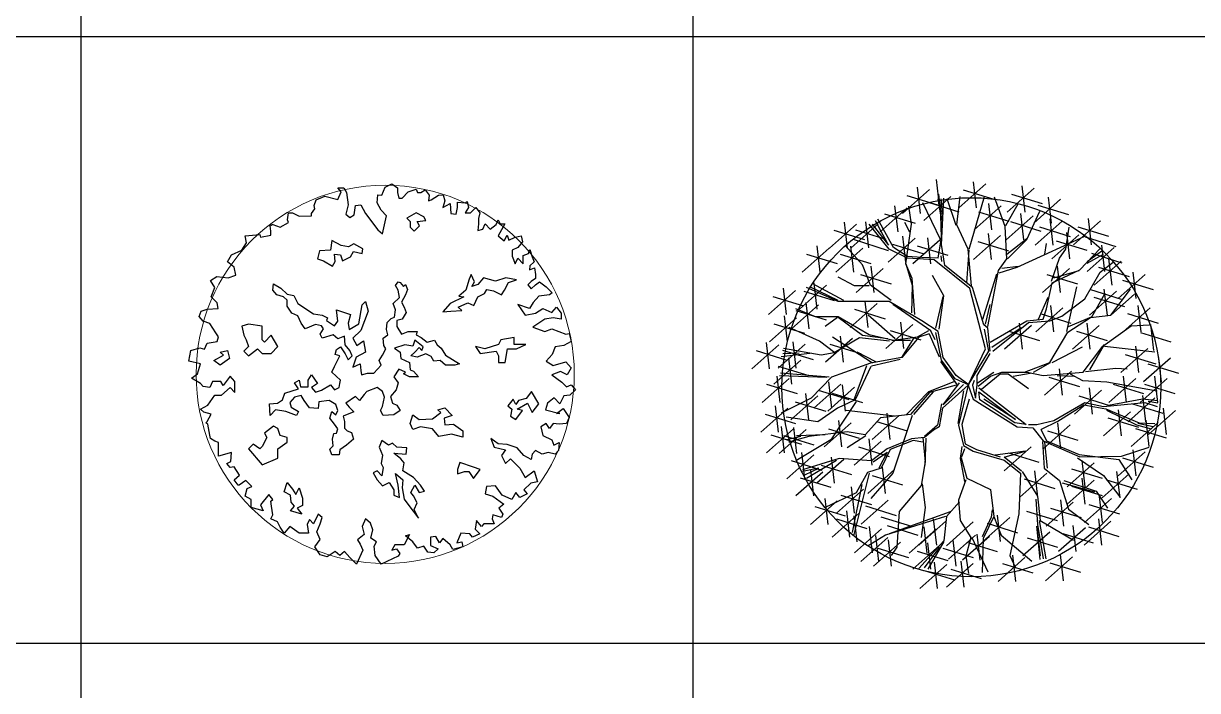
# Model space of a CAD drawing. Header units: inches. Extents: x 7658 to 73799, y 48 to 40262.
# Drawn here: x 57548 to 62009, y 9958 to 12492 of the extents above; entities that cross this region are included whole.
import ezdxf

# ---------------------------------------------------------------- set-up
doc = ezdxf.new("R2010")
doc.units = ezdxf.units.IN
doc.layers.add('www.cad-blocks.net', color=7, linetype='Continuous')

# ---------------------------------------------------------------- blocks, each defined once
blk = doc.blocks.new('A$C516926BB')
for p, q in [((46.3795, 38.5194), (46.3795, 0)), ((48.7041, 38.5194), (48.7041, 0)), ((0, 11.7477), (60.3118, 11.7477)), ((0, 9.4442), (62.4121, 9.4442))]:
    blk.add_line(p, q)
blk = doc.blocks.new('A$C2994552B')
for points in [[(1.3787, 0.7198), (1.4166, 0.6915), (1.4353, 0.6736), (1.4531, 0.681), (1.4688, 0.6632), (1.4479, 0.643), (1.4248, 0.6401), (1.4092, 0.6095), (1.3883, 0.6326), (1.363, 0.6117), (1.3556, 0.5864), (1.4092, 0.573), (1.3965, 0.573), (1.4219, 0.5916), (1.4449, 0.5581), (1.4353, 0.535), (1.407, 0.532), (1.3839, 0.535), (1.3705, 0.5164), (1.3578, 0.535), (1.3369, 0.5216), (1.3451, 0.4888), (1.3787, 0.4732), (1.3861, 0.4523), (1.407, 0.4627), (1.404, 0.4322), (1.3913, 0.4188), (1.3653, 0.424), (1.3422, 0.4188), (1.3168, 0.4322), (1.3042, 0.4188), (1.3012, 0.3986), (1.2729, 0.4135), (1.2476, 0.4419), (1.2088, 0.4553), (1.1753, 0.4575), (1.147, 0.4784), (1.1597, 0.4448), (1.2036, 0.4344), (1.188, 0.4135), (1.2036, 0.383), (1.2215, 0.4009), (1.2573, 0.3651), (1.2781, 0.3293), (1.3116, 0.3547), (1.3243, 0.3137), (1.299, 0.3085), (1.2729, 0.2824), (1.2856, 0.2675), (1.2573, 0.2541), (1.2424, 0.2727), (1.2267, 0.2466), (1.191, 0.2623), (1.1649, 0.298), (1.1314, 0.2958), (1.1262, 0.2675), (1.1545, 0.2593), (1.1962, 0.2288), (1.1776, 0.2131), (1.1932, 0.19), (1.188, 0.1773), (1.1545, 0.1878), (1.1522, 0.1721), (1.1597, 0.1542), (1.1418, 0.1542), (1.121, 0.1542), (1.1113, 0.1438), (1.0934, 0.1669), (1.0882, 0.1334), (1.1061, 0.1155), (1.0778, 0.1028), (1.0673, 0.1155), (1.0338, 0.1185), (1.0182, 0.082), (1.0368, 0.0849), (1.0413, 0.0663), (1.0033, 0.0566), (0.9928, 0.0745), (0.9645, 0.0976), (0.9519, 0.082), (0.9385, 0.1051), (0.9184, 0.1028), (0.9184, 0.0715), (0.9467, 0.0589), (0.931, 0.0432), (0.9079, 0.0462), (0.8923, 0.0693), (0.8692, 0.0618), (0.8513, 0.0849), (0.823, 0.108), (0.8387, 0.1133), (0.8178, 0.0745), (0.7821, 0.0745), (0.7716, 0.0536), (0.7895, 0.0589), (0.8022, 0.041), (0.7947, 0.0306), (0.7307, 0), (0.7076, 0.0335), (0.7046, 0.0693), (0.7128, 0.0849), (0.6919, 0.0998), (0.6994, 0.1311), (0.6897, 0.1565), (0.6711, 0.1721), (0.6584, 0.1438), (0.6659, 0.1133), (0.6405, 0.0924), (0.651, 0.0767), (0.6614, 0.0536), (0.6376, 0), (0.6122, 0.0253), (0.5914, 0.0484), (0.5735, 0.0335), (0.5556, 0.0484), (0.5251, 0.0283), (0.499, 0.0358), (0.4782, 0.0663), (0.499, 0.0946), (0.4864, 0.1229), (0.499, 0.1542), (0.5065, 0.1773), (0.4916, 0.19), (0.4737, 0.1542), (0.4581, 0.1699), (0.4499, 0.1513), (0.4551, 0.1185), (0.4193, 0.1185), (0.3836, 0.1438), (0.3627, 0.1185), (0.3471, 0.1416), (0.3374, 0.1617), (0.3113, 0.1721), (0.3188, 0.1878), (0.3143, 0.2213), (0.3113, 0.2392), (0.3188, 0.2466), (0.3039, 0.2645), (0.2726, 0.2258), (0.283, 0.2027), (0.2369, 0.2161), (0.2369, 0.2466), (0.2138, 0.2593), (0.2212, 0.2876), (0.2391, 0.2958), (0.216, 0.3189), (0.1907, 0.301), (0.1877, 0.301), (0.1728, 0.3211), (0.1929, 0.339), (0.1728, 0.3703), (0.1572, 0.3673), (0.1445, 0.383), (0.1594, 0.3904), (0.1624, 0.424), (0.1132, 0.4113), (0.1132, 0.4366), (0.1132, 0.4627), (0.0983, 0.4679), (0.0827, 0.4784), (0.0797, 0.491), (0.0722, 0.532), (0.0648, 0.5372), (0.07, 0.5424), (0.0849, 0.5708), (0.0566, 0.5782), (0.0439, 0.5886), (0.0722, 0.6043), (0.0983, 0.643), (0.1236, 0.643), (0.1572, 0.6714), (0.175, 0.6527), (0.175, 0.6945), (0.1572, 0.7146), (0.1311, 0.6788), (0.1214, 0.6945), (0.0901, 0.6945), (0.0797, 0.6714), (0.0544, 0.6758), (0.0439, 0.6863), (0.0104, 0.7071), (0.0335, 0.7228), (0.0439, 0.7608), (0, 0.7712), (0.0082, 0.8122), (0.0417, 0.8226), (0.0596, 0.8174), (0.07, 0.8405), (0.108, 0.8457), (0.1132, 0.8636), (0.1028, 0.8792), (0.0797, 0.915), (0.0544, 0.9232), (0.0387, 0.9411), (0.0469, 0.962), (0.07, 0.9694), (0.111, 0.9716), (0.108, 0.9925), (0.0849, 1.0156), (0.0983, 1.0514), (0.0827, 1.0774), (0.1058, 1.0931), (0.1497, 1.0879), (0.178, 1.0976), (0.1728, 1.1289), (0.1467, 1.149), (0.1624, 1.1751), (0.2011, 1.1929), (0.219, 1.2213), (0.2138, 1.2473), (0.2704, 1.2526), (0.2726, 1.2421), (0.3113, 1.2496), (0.3113, 1.2652), (0.3091, 1.2853), (0.3165, 1.2906), (0.3188, 1.2906), (0.3471, 1.2809), (0.3784, 1.2988), (0.3754, 1.3084), (0.3784, 1.3345), (0.394, 1.3345), (0.4193, 1.3218), (0.4655, 1.3241), (0.4655, 1.3323), (0.4782, 1.3502), (0.4759, 1.3628), (0.4834, 1.3837), (0.5169, 1.3986), (0.5661, 1.3859), (0.5787, 1.4142), (0.5661, 1.4299), (0.5892, 1.4299), (0.5996, 1.412), (0.6048, 1.3651), (0.5966, 1.3293), (0.6122, 1.3166), (0.6279, 1.3271), (0.6331, 1.3628), (0.6532, 1.3651), (0.6711, 1.3323), (0.718, 1.2704), (0.7359, 1.2548), (0.7508, 1.3241), (0.7307, 1.3449), (0.715, 1.3733), (0.718, 1.4038), (0.7329, 1.4016)], [(0.7329, 1.4016), (0.7456, 1.4321), (0.7716, 1.4448), (0.7925, 1.4299), (0.7925, 1.412), (0.7977, 1.3911), (0.8104, 1.3911), (0.8335, 1.4142), (0.864, 1.4247), (0.8692, 1.412), (0.8819, 1.412), (0.8975, 1.4217), (0.9131, 1.4016), (0.9102, 1.3807), (0.9206, 1.3837), (0.9489, 1.4016), (0.9668, 1.4038), (0.972, 1.3807), (0.9645, 1.3554), (0.9928, 1.3703), (0.9951, 1.3323), (1.0159, 1.3293), (1.0211, 1.3554), (1.0211, 1.3755), (1.0494, 1.3733), (1.0569, 1.3785), (1.0621, 1.3554), (1.0494, 1.3345), (1.0696, 1.3345), (1.0904, 1.3554), (1.1061, 1.3345), (1.1008, 1.3137), (1.1008, 1.2935), (1.0979, 1.2675), (1.1165, 1.2727), (1.1262, 1.2935), (1.1448, 1.2727), (1.1679, 1.2906), (1.1753, 1.3084), (1.1828, 1.2935), (1.2006, 1.2935), (1.188, 1.2704), (1.1753, 1.2473), (1.1984, 1.2287), (1.2088, 1.2496), (1.2163, 1.2317), (1.2394, 1.2421), (1.2625, 1.2473), (1.2677, 1.2242), (1.2498, 1.2034), (1.2289, 1.1929), (1.2289, 1.1698), (1.2394, 1.1415), (1.2498, 1.1624), (1.2707, 1.1415), (1.2707, 1.1728), (1.2908, 1.1803), (1.296, 1.1959), (1.3042, 1.1676), (1.3116, 1.149), (1.296, 1.1341), (1.2937, 1.1184), (1.3139, 1.1259), (1.3168, 1.1005), (1.3168, 1.0849), (1.3012, 1.0745), (1.2885, 1.0618), (1.3012, 1.0462), (1.3168, 1.0618), (1.3325, 1.0722), (1.3578, 1.0543), (1.3809, 1.0313), (1.3705, 1.0231), (1.3295, 1.0178), (1.3086, 0.9947), (1.2937, 0.9716), (1.2498, 0.9873), (1.2781, 0.9463), (1.3168, 0.9538), (1.3451, 0.9716), (1.3787, 0.9567), (1.3965, 0.9769), (1.4144, 0.9538), (1.4144, 0.9307), (1.3839, 0.9359), (1.3526, 0.9307), (1.3064, 0.9001), (1.3526, 0.8845), (1.3787, 0.8949), (1.4323, 0.874), (1.4449, 0.877), (1.4531, 0.8457), (1.4248, 0.8308), (1.3913, 0.8256), (1.3809, 0.7973), (1.3578, 0.7712), (1.3839, 0.7556), (1.4323, 0.769), (1.4531, 0.7459), (1.4375, 0.7198), (1.4122, 0.7325), (1.3787, 0.7198)]]:
    blk.add_lwpolyline(points)
for points in [[(0.8643, 1.3349), (0.8284, 1.3143), (0.8411, 1.3016), (0.8411, 1.281), (0.8564, 1.2653), (0.877, 1.2858), (0.8669, 1.3016), (0.9002, 1.3064), (0.8928, 1.3195)], [(0.607, 1.2061), (0.579, 1.2114), (0.5431, 1.2294), (0.5378, 1.1935), (0.4967, 1.1908), (0.4888, 1.1597), (0.512, 1.1523), (0.5453, 1.1317), (0.5558, 1.1497), (0.5531, 1.1781), (0.5763, 1.1755), (0.5842, 1.1523), (0.6148, 1.1676), (0.6254, 1.1882), (0.6586, 1.1803), (0.6612, 1.1987), (0.6275, 1.2167)], [(0.6792, 0.7254), (0.7024, 0.7254), (0.7304, 0.7561), (0.7229, 0.774), (0.7356, 0.7946), (0.7488, 0.8178), (0.7409, 0.8305), (0.7383, 0.8589), (0.7562, 0.8716), (0.751, 0.8922), (0.7536, 0.9181), (0.7693, 0.9334), (0.782, 0.9386), (0.7847, 0.9671), (0.7768, 0.9903), (0.8, 1.0135), (0.7947, 1.0415), (0.7847, 1.0595), (0.7947, 1.0726), (0.8026, 1.07), (0.8153, 1.0547), (0.8232, 1.0621), (0.831, 1.0442), (0.8232, 1.0236), (0.8079, 0.9951), (0.8179, 0.9772), (0.8258, 0.9566), (0.8105, 0.9312), (0.7899, 0.9259), (0.7899, 0.9027), (0.8079, 0.8743), (0.8337, 0.8848), (0.8669, 0.8848), (0.8643, 0.8716), (0.8823, 0.8616), (0.9055, 0.8436), (0.9339, 0.8511), (0.944, 0.8331), (0.9593, 0.8204), (0.975, 0.7946), (1.0289, 0.7613), (1.0109, 0.7561), (0.975, 0.7561), (0.9545, 0.774), (0.9313, 0.7714), (0.9208, 0.7893), (0.9002, 0.7998), (0.8669, 0.7871), (0.8437, 0.792), (0.8591, 0.8051), (0.8748, 0.823), (0.8849, 0.8125), (0.8901, 0.8257), (0.8591, 0.8511), (0.8516, 0.8283), (0.8205, 0.8331), (0.782, 0.8204), (0.8026, 0.8051), (0.8052, 0.7819), (0.8385, 0.7666), (0.8411, 0.7381), (0.8542, 0.7329), (0.8722, 0.7123), (0.8385, 0.7123), (0.8153, 0.7228), (0.8232, 0.7302), (0.7974, 0.7407), (0.7794, 0.7123), (0.7947, 0.6891), (0.7873, 0.6632), (0.7667, 0.6378), (0.7742, 0.612), (0.7899, 0.6041), (0.8026, 0.5836), (0.7794, 0.5682), (0.7383, 0.5656), (0.7282, 0.5836), (0.7356, 0.5993), (0.7435, 0.6352), (0.7356, 0.6558), (0.7151, 0.6711), (0.6766, 0.6558), (0.6665, 0.6453), (0.6481, 0.6221), (0.6328, 0.6378), (0.5969, 0.612), (0.6096, 0.5967), (0.6275, 0.5787), (0.5864, 0.563), (0.5917, 0.5424), (0.5917, 0.517), (0.6022, 0.5065), (0.6175, 0.5012), (0.6254, 0.4758), (0.5995, 0.4526), (0.5737, 0.4347), (0.5711, 0.4163), (0.5431, 0.4163), (0.5352, 0.4369), (0.5479, 0.45), (0.5453, 0.4758), (0.5505, 0.4964), (0.561, 0.4986), (0.5658, 0.5144), (0.5531, 0.5323), (0.5352, 0.5555), (0.5431, 0.5809), (0.5584, 0.5682), (0.5658, 0.5836), (0.5584, 0.6068), (0.5326, 0.6221), (0.4941, 0.6173), (0.4914, 0.5914), (0.4582, 0.5941), (0.4376, 0.6221), (0.4271, 0.6405), (0.4013, 0.6352), (0.3833, 0.6146), (0.3886, 0.5967), (0.417, 0.5809), (0.4092, 0.5656), (0.368, 0.5809), (0.3295, 0.5862), (0.3089, 0.5656), (0.3063, 0.6094), (0.3374, 0.612), (0.3553, 0.6247), (0.3654, 0.6505), (0.417, 0.6659), (0.4013, 0.6891), (0.4197, 0.6996), (0.4245, 0.6737), (0.4529, 0.6737), (0.4529, 0.6996), (0.4656, 0.7202), (0.4888, 0.6864), (0.4656, 0.6711), (0.4814, 0.6532), (0.5041, 0.661), (0.5378, 0.6816), (0.5531, 0.6632), (0.5711, 0.6711), (0.5737, 0.6864), (0.5763, 0.6996), (0.5431, 0.7302), (0.5531, 0.7508), (0.5737, 0.792), (0.5558, 0.7972), (0.561, 0.8152), (0.5763, 0.8257), (0.5943, 0.7998), (0.6048, 0.7766), (0.6201, 0.792), (0.6122, 0.8125), (0.5943, 0.8331), (0.5917, 0.8668), (0.5658, 0.8563), (0.5479, 0.8716), (0.5067, 0.8589), (0.4993, 0.8743), (0.512, 0.8949), (0.5041, 0.9054), (0.4814, 0.9106), (0.4424, 0.8949), (0.4271, 0.9154), (0.4144, 0.9439), (0.3912, 0.954), (0.3733, 0.9798), (0.3733, 1.003), (0.3601, 1.0157), (0.3348, 1.0236), (0.319, 1.0415), (0.3216, 1.0647), (0.3501, 1.0494), (0.3733, 1.0262), (0.3991, 1.0209), (0.4144, 0.9903), (0.4735, 0.9518), (0.5067, 0.9465), (0.5273, 0.936), (0.5225, 0.9259), (0.5531, 0.9054), (0.5658, 0.9233), (0.561, 0.9671), (0.6148, 0.9491), (0.6048, 0.9154), (0.6096, 0.8922), (0.6459, 0.9128), (0.6586, 0.985), (0.6713, 0.9977), (0.6818, 0.9618), (0.6534, 0.8874), (0.6227, 0.8589), (0.638, 0.8305), (0.6639, 0.8489), (0.6713, 0.8051), (0.6354, 0.7871), (0.6227, 0.7482), (0.6507, 0.7613), (0.6534, 0.7355), (0.656, 0.7202)], [(1.165, 1.0752), (1.119, 1.0879), (1.0985, 1.0621), (1.0753, 1.0547), (1.0853, 1.0726), (1.0726, 1.1006), (1.0648, 1.0827), (1.0521, 1.0415), (1.0262, 1.0183), (1.0442, 1.0157), (0.993, 0.9903), (0.9645, 0.9592), (0.9956, 0.9618), (1.0367, 0.9645), (1.0236, 0.9772), (1.0599, 0.9929), (1.0827, 0.9824), (1.0985, 1.0157), (1.1238, 1.0288), (1.1317, 1.0442), (1.1575, 1.0389), (1.1882, 1.0236), (1.1987, 1.0415), (1.214, 1.07), (1.2451, 1.0801), (1.2039, 1.0879)], [(0.313, 0.8004), (0.3388, 0.8268), (0.313, 0.8697), (0.2872, 0.8438), (0.2789, 0.8526), (0.2789, 0.9043), (0.2267, 0.9126), (0.2008, 0.9043), (0.2096, 0.8697), (0.2184, 0.8526), (0.2267, 0.8268), (0.2096, 0.8092), (0.2267, 0.7921), (0.2613, 0.818), (0.2789, 0.8004)], [(1.2365, 0.8351), (1.2365, 0.8609), (1.1848, 0.8526), (1.176, 0.8351), (1.1243, 0.818), (1.0897, 0.8268), (1.1073, 0.8004), (1.1672, 0.8092), (1.176, 0.7921), (1.176, 0.7663), (1.2019, 0.7663), (1.2106, 0.818), (1.2452, 0.818), (1.2799, 0.8351)], [(0.0954, 0.774), (0.1312, 0.7946), (0.1186, 0.8051), (0.147, 0.8125), (0.1544, 0.7819), (0.1186, 0.7561)], [(1.281, 0.63), (1.2525, 0.6221), (1.2424, 0.6068), (1.2319, 0.6273), (1.2114, 0.6015), (1.2267, 0.5888), (1.2219, 0.563), (1.2424, 0.5503), (1.2683, 0.5836), (1.2477, 0.5888), (1.2862, 0.612), (1.3042, 0.5761), (1.33, 0.6094), (1.3015, 0.6558)], [(0.8516, 0.5682), (0.8748, 0.5503), (0.926, 0.5529), (0.9571, 0.5761), (0.9466, 0.5862), (0.9724, 0.5941), (1.0004, 0.5656), (0.9698, 0.5555), (0.9724, 0.5297), (1.0057, 0.5323), (1.0416, 0.5065), (1.0416, 0.4833), (0.9982, 0.4938), (0.9492, 0.4859), (0.926, 0.5144), (0.8796, 0.5218), (0.8516, 0.5117), (0.8411, 0.535)], [(0.3388, 0.5157), (0.3218, 0.5245), (0.2872, 0.4986), (0.2959, 0.4816), (0.2789, 0.4469), (0.2701, 0.4382), (0.2442, 0.4557), (0.2267, 0.4382), (0.2789, 0.3777), (0.3388, 0.4035), (0.3388, 0.4382), (0.3735, 0.464), (0.3735, 0.4816), (0.3476, 0.4898)], [(0.8722, 0.1746), (0.8564, 0.2083), (0.8669, 0.2337), (0.8542, 0.2596), (0.8437, 0.2723), (0.8591, 0.3007), (0.8748, 0.2723), (0.8954, 0.2775), (0.8796, 0.3007), (0.8542, 0.3292), (0.8131, 0.3546), (0.8179, 0.3857), (0.8052, 0.401), (0.7794, 0.4216), (0.8258, 0.4189), (0.8284, 0.4421), (0.7899, 0.4448), (0.7742, 0.4601), (0.7588, 0.4526), (0.733, 0.4706), (0.7229, 0.4448), (0.7356, 0.4141), (0.7304, 0.383), (0.7383, 0.3677), (0.733, 0.3366), (0.7151, 0.3546), (0.6998, 0.3471), (0.7151, 0.3213), (0.7356, 0.2981), (0.7615, 0.3112), (0.7794, 0.2828), (0.7794, 0.2622), (0.8, 0.2543), (0.7947, 0.3007), (0.7847, 0.3445), (0.8131, 0.3213), (0.8105, 0.2906), (0.8179, 0.2469), (0.8359, 0.2237)], [(1.1073, 0.3606), (1.0809, 0.3694), (1.0292, 0.3865), (1.021, 0.3606), (1.021, 0.3431), (1.0468, 0.3519), (1.0639, 0.3519), (1.0809, 0.326)], [(0.386, 0.2031), (0.4013, 0.221), (0.3886, 0.2364), (0.386, 0.2622), (0.3628, 0.2749), (0.3733, 0.3112), (0.3938, 0.2854), (0.4065, 0.2648), (0.4197, 0.2906), (0.4323, 0.2517), (0.4323, 0.2237), (0.4118, 0.2131), (0.4297, 0.1899)]]:
    blk.add_lwpolyline(points, close=True)
at = {"lineweight": 0}
blk.add_circle((0.746, 0.7216), 0.7183, dxfattribs=at)
blk = doc.blocks.new('A$C7D836233')
at = {"linetype": 'Continuous'}
for p, q in [((0.628, 1.524), (0.6395, 1.4244)), ((0.7004, 1.5541), (0.7119, 1.4545)), ((0.8889, 1.5365), (0.7865, 1.4455)), ((0.8417, 1.5451), (0.8531, 1.4455)), ((1.073, 1.5206), (0.9705, 1.4295)), ((1.0257, 1.5292), (1.0372, 1.4295)), ((0.6753, 1.5154), (0.5729, 1.4244)), ((0.5893, 1.4932), (0.7054, 1.4573)), ((0.7564, 1.4892), (0.6539, 1.3981)), ((0.7179, 1.4185), (0.7084, 1.4801)), ((0.7091, 1.4978), (0.7206, 1.3981)), ((0.7179, 1.4801), (0.7237, 1.4216)), ((0.7211, 1.3068), (0.73, 1.4832)), ((0.7763, 1.3785), (0.7426, 1.4801)), ((0.7795, 1.3811), (0.7921, 1.4895)), ((0.803, 1.5143), (0.919, 1.4784)), ((0.8258, 1.2884), (0.8847, 1.4895)), ((0.9621, 1.3753), (0.9216, 1.4864)), ((0.987, 1.4983), (1.1031, 1.4625)), ((1.1734, 1.4784), (1.071, 1.3874)), ((1.1261, 1.487), (1.1376, 1.3874)), ((0.5901, 1.4455), (0.4877, 1.3544)), ((0.5428, 1.4541), (0.5543, 1.3544)), ((0.6063, 1.3842), (0.5969, 1.4527)), ((0.7179, 1.3226), (0.6495, 1.4648)), ((0.6704, 1.467), (0.7865, 1.4311)), ((0.947, 1.4533), (0.8445, 1.3623)), ((0.861, 1.4311), (0.9771, 1.3953)), ((0.8997, 1.462), (0.9112, 1.3623)), ((0.9653, 1.3785), (1.0116, 1.4616)), ((1.0453, 1.3258), (1.0947, 1.4337)), ((1.0874, 1.4562), (1.2035, 1.4204)), ((0.398, 1.3833), (0.2955, 1.2922)), ((0.3507, 1.3919), (0.3621, 1.2922)), ((0.4798, 1.3845), (0.3773, 1.2935)), ((0.4325, 1.3931), (0.444, 1.2935)), ((0.5226, 1.2884), (0.4458, 1.3842)), ((0.4579, 1.3842), (0.52, 1.3042)), ((0.52, 1.3042), (0.4705, 1.3969)), ((0.5384, 1.2947), (0.4795, 1.4032)), ((0.5041, 1.4232), (0.6202, 1.3874)), ((0.6, 1.3537), (0.5816, 1.3906)), ((0.5847, 1.2326), (0.6063, 1.3842)), ((0.7211, 1.3316), (0.7179, 1.4185)), ((1.0685, 1.4157), (0.9661, 1.3247)), ((0.9825, 1.3935), (1.0986, 1.3576)), ((1.0212, 1.4243), (1.0327, 1.3247)), ((1.1792, 1.3953), (1.0767, 1.3042)), ((1.1319, 1.4039), (1.1433, 1.3042)), ((1.3253, 1.3963), (1.2228, 1.3053)), ((1.278, 1.4049), (1.2894, 1.3053)), ((0.312, 1.3611), (0.4281, 1.3252)), ((0.3938, 1.3623), (0.5099, 1.3265)), ((0.5729, 1.3387), (0.5844, 1.239)), ((0.8226, 1.2884), (0.7795, 1.3811)), ((0.9453, 1.3404), (0.8428, 1.2494)), ((0.898, 1.349), (0.9094, 1.2494)), ((0.9684, 1.2516), (0.9621, 1.3753)), ((1.0932, 1.3731), (1.2093, 1.3372)), ((1.2429, 1.343), (1.1405, 1.2519)), ((1.1937, 1.2884), (1.2063, 1.3721)), ((1.1956, 1.3516), (1.2071, 1.2519)), ((1.2393, 1.3741), (1.3553, 1.3382)), ((0.2469, 1.3014), (0.2584, 1.2017)), ((0.4211, 1.23), (0.3558, 1.3011)), ((0.3749, 1.3009), (0.3864, 1.2013)), ((0.52, 1.2821), (0.3868, 1.3258)), ((0.6202, 1.3301), (0.5177, 1.239)), ((0.5342, 1.3079), (0.6503, 1.272)), ((0.5911, 1.2605), (0.5384, 1.2947)), ((0.7148, 1.3236), (0.6123, 1.2326)), ((0.6288, 1.3014), (0.7449, 1.2655)), ((0.6675, 1.3322), (0.679, 1.2326)), ((0.7084, 1.2547), (0.7211, 1.3316)), ((0.7332, 1.2268), (0.7211, 1.3068)), ((0.8593, 1.3182), (0.9754, 1.2824)), ((0.9684, 1.27), (1.0453, 1.329)), ((0.9711, 1.2516), (1.0453, 1.3258)), ((1.1105, 1.2668), (1.2653, 1.3379)), ((1.1137, 1.27), (1.1195, 1.31)), ((1.1569, 1.3207), (1.273, 1.2849)), ((1.2672, 1.3354), (1.3833, 1.2995)), ((1.3762, 1.2956), (1.2737, 1.2046)), ((1.3289, 1.3042), (1.3404, 1.2046)), ((0.2942, 1.2928), (0.1917, 1.2017)), ((0.2082, 1.2705), (0.3243, 1.2347)), ((0.4222, 1.2923), (0.3197, 1.2013)), ((0.3362, 1.2701), (0.4523, 1.2343)), ((0.5911, 1.2547), (0.5226, 1.2884)), ((0.6463, 1.2573), (0.5911, 1.2605)), ((0.6932, 1.2484), (0.5911, 1.2547)), ((0.7084, 1.2547), (0.6463, 1.2573)), ((0.7179, 1.2637), (0.7211, 1.2421)), ((0.8169, 1.1615), (0.8258, 1.2853)), ((0.8353, 1.1494), (0.8226, 1.2884)), ((0.9374, 1.2079), (0.9684, 1.2516)), ((1.0084, 1.2205), (1.1105, 1.2668)), ((1.1384, 1.1678), (1.169, 1.2547)), ((1.169, 1.2547), (1.1937, 1.2884)), ((1.2463, 1.211), (1.3237, 1.2916)), ((1.2742, 1.2421), (1.33, 1.2821)), ((1.2742, 1.2358), (1.3363, 1.27)), ((1.2902, 1.2734), (1.4063, 1.2376)), ((1.3558, 1.2516), (1.3673, 1.1519)), ((0.4991, 1.2153), (0.3967, 1.1243)), ((0.4516, 1.1526), (0.4211, 1.23)), ((0.4518, 1.224), (0.4633, 1.1243)), ((0.6095, 1.1773), (0.5847, 1.2326)), ((0.5847, 1.2326), (0.6095, 1.1526)), ((0.829, 1.1399), (0.6932, 1.2484)), ((0.8384, 1.1431), (0.7332, 1.2268)), ((0.8969, 0.9946), (0.9374, 1.2079)), ((0.9405, 1.1989), (1.0084, 1.2205)), ((0.9495, 1.2173), (1.0116, 1.2237)), ((1.2071, 1.2153), (1.1046, 1.1243)), ((1.1416, 1.1615), (1.2463, 1.211)), ((1.1474, 1.1805), (1.2432, 1.2079)), ((1.1598, 1.224), (1.1713, 1.1243)), ((1.4031, 1.243), (1.3006, 1.1519)), ((1.3171, 1.2208), (1.4332, 1.1849)), ((1.3237, 1.2021), (1.3732, 1.2389)), ((0.2362, 1.1609), (0.2476, 1.0612)), ((0.39, 1.1494), (0.3279, 1.1831)), ((0.4131, 1.1931), (0.5292, 1.1573)), ((0.619, 1.0409), (0.6095, 1.1773)), ((0.73, 1.112), (0.6869, 1.1894)), ((0.8784, 1.0225), (0.9311, 1.1957)), ((1.1195, 1.0625), (1.1416, 1.1615)), ((1.1211, 1.1931), (1.2372, 1.1573)), ((1.2653, 1.0999), (1.3237, 1.2021)), ((1.4944, 1.1931), (1.392, 1.1021)), ((1.4085, 1.1709), (1.5245, 1.1351)), ((1.4472, 1.2017), (1.4586, 1.1021)), ((0.1662, 1.1316), (0.0637, 1.0405)), ((0.1189, 1.1402), (0.1303, 1.0405)), ((0.2834, 1.1523), (0.181, 1.0612)), ((0.1975, 1.13), (0.3135, 1.0942)), ((0.3279, 1.0904), (0.2074, 1.1431)), ((0.3279, 1.0936), (0.22, 1.1463)), ((0.3495, 1.0936), (0.229, 1.1584)), ((0.4458, 1.1494), (0.39, 1.1494)), ((0.529, 1.0936), (0.4516, 1.1526)), ((0.6095, 1.1526), (0.6063, 1.0473)), ((0.8879, 0.9109), (0.829, 1.1399)), ((0.8816, 1.0009), (0.8384, 1.1431)), ((1.1973, 0.9762), (1.2344, 1.1464)), ((1.3854, 1.1289), (1.283, 1.0379)), ((1.287, 1.1355), (1.4031, 1.0996)), ((1.2901, 1.0289), (1.3426, 1.1217)), ((1.3381, 1.1375), (1.3496, 1.0379)), ((1.3643, 1.0382), (1.4385, 1.1371)), ((1.3643, 1.0382), (1.4541, 1.1185)), ((0.0802, 1.1093), (0.1963, 1.0735)), ((0.253, 1.078), (0.1506, 0.9869)), ((0.2057, 1.0866), (0.2172, 0.9869)), ((0.5226, 1.0904), (0.3279, 1.0904)), ((0.4769, 1.0827), (0.3744, 0.9917)), ((0.4296, 1.0913), (0.4411, 0.9917)), ((0.6463, 1.0162), (0.5226, 1.0904)), ((0.6805, 0.9793), (0.5353, 1.0783)), ((0.699, 0.9883), (0.7269, 1.1089)), ((0.7116, 0.9851), (0.73, 1.112)), ((0.8879, 1.0041), (0.9063, 1.0783)), ((1.089, 1.0225), (1.1258, 1.1062)), ((1.1347, 1.0748), (1.1462, 0.9752)), ((1.1784, 1.0346), (1.2653, 1.0999)), ((1.2994, 1.1067), (1.4155, 1.0709)), ((1.4665, 1.0748), (1.478, 0.9752)), ((0.1702, 1.0275), (0.0678, 0.9365)), ((0.1229, 1.0361), (0.1344, 0.9365)), ((0.167, 1.0558), (0.2831, 1.0199)), ((0.2416, 1.032), (0.1674, 1.0625)), ((0.3279, 1.032), (0.2416, 1.032)), ((0.3253, 1.0289), (0.2789, 0.9948)), ((0.4458, 0.9635), (0.3279, 1.032)), ((0.4211, 0.9608), (0.3283, 1.0289)), ((0.3909, 1.0605), (0.507, 1.0247)), ((0.5447, 0.9483), (0.4426, 1.0378)), ((1.182, 1.0662), (1.0796, 0.9752)), ((1.096, 1.044), (1.2121, 1.0082)), ((1.1074, 1.0225), (1.1195, 1.0625)), ((1.1321, 1.0162), (1.1784, 1.0346)), ((1.2004, 0.9731), (1.2871, 1.0289)), ((1.2034, 0.9948), (1.2901, 1.0319)), ((1.2871, 1.0289), (1.3643, 1.0382)), ((1.5138, 1.0662), (1.4113, 0.9752)), ((1.4278, 1.044), (1.5439, 1.0082)), ((0.0842, 1.0053), (0.2003, 0.9695)), ((0.2572, 0.9391), (0.1427, 0.9918)), ((0.6123, 1.0024), (0.5099, 0.9114)), ((0.5651, 1.011), (0.5765, 0.9114)), ((0.7084, 0.9762), (0.6463, 1.0162)), ((0.8969, 0.9883), (0.8816, 1.0009)), ((0.9, 0.9019), (0.8847, 0.9851)), ((0.9063, 0.9019), (0.8969, 0.9883)), ((0.9063, 0.9356), (1.0453, 1.0162)), ((0.9126, 0.9172), (1.0237, 0.9914)), ((0.9158, 0.9019), (1.0516, 1.0099)), ((1.0631, 0.9996), (0.9606, 0.9085)), ((1.0158, 1.0082), (1.0272, 0.9085)), ((1.0453, 1.0162), (1.1074, 1.0225)), ((1.0516, 1.0099), (1.1321, 1.0162)), ((1.3203, 0.9996), (1.2179, 0.9085)), ((1.273, 1.0082), (1.2845, 0.9085)), ((1.3333, 0.9206), (1.4417, 0.9979)), ((1.4417, 0.9979), (1.5096, 1.0009)), ((1.5151, 1.0032), (1.5266, 0.9036)), ((0.316, 0.8957), (0.2572, 0.9391)), ((0.383, 0.9501), (0.2806, 0.8591)), ((0.4582, 0.8556), (0.3066, 0.9545)), ((0.4088, 0.9515), (0.3129, 0.8957)), ((0.3358, 0.9587), (0.3472, 0.8591)), ((0.523, 0.9391), (0.4088, 0.9515)), ((0.517, 0.9484), (0.4211, 0.9608)), ((0.5384, 0.942), (0.4458, 0.9635)), ((0.5264, 0.9802), (0.6424, 0.9444)), ((0.6035, 0.9421), (0.5324, 0.9421)), ((0.6279, 0.9546), (0.5384, 0.942)), ((0.6158, 0.9515), (0.5694, 0.8773)), ((0.6342, 0.9546), (0.5695, 0.8772)), ((0.6711, 0.9793), (0.6279, 0.9546)), ((0.6742, 0.9667), (0.6342, 0.9546)), ((0.6742, 0.9667), (0.7116, 0.8804)), ((0.6963, 0.9451), (0.6805, 0.9793)), ((0.7211, 0.8677), (0.699, 0.973)), ((0.7269, 0.8772), (0.7084, 0.9762)), ((0.9771, 0.9774), (1.0932, 0.9415)), ((1.1323, 0.8586), (1.2004, 0.9731)), ((1.2343, 0.9774), (1.3504, 0.9415)), ((1.4764, 0.9724), (1.5925, 0.9365)), ((0.1025, 0.926), (0, 0.835)), ((0.0165, 0.9038), (0.1326, 0.8679)), ((0.0552, 0.9346), (0.0666, 0.835)), ((0.2032, 0.9279), (0.1007, 0.8368)), ((0.2201, 0.8927), (0.1117, 0.8803)), ((0.1172, 0.9057), (0.2333, 0.8698)), ((0.118, 0.8927), (0.1798, 0.8957)), ((0.2633, 0.8866), (0.1211, 0.9113)), ((0.1559, 0.9365), (0.1674, 0.8368)), ((0.3129, 0.8957), (0.2633, 0.8866)), ((0.2971, 0.9279), (0.4131, 0.892)), ((0.3994, 0.8989), (0.4706, 0.8618)), ((0.8222, 0.7721), (0.8879, 0.9109)), ((0.8222, 0.7721), (0.9, 0.9019)), ((0.8569, 0.8093), (0.9063, 0.8925)), ((1.1416, 0.8586), (1.2561, 0.9174)), ((1.2591, 0.8215), (1.3333, 0.9206)), ((1.2839, 0.8308), (1.3396, 0.9267)), ((1.3396, 0.9206), (1.5313, 0.8989)), ((1.5052, 0.9114), (1.4027, 0.8204)), ((1.4579, 0.92), (1.4694, 0.8204)), ((0.1867, 0.867), (0.0842, 0.7759)), ((0.1394, 0.8756), (0.1509, 0.7759)), ((0.4516, 0.8556), (0.3032, 0.803)), ((0.5695, 0.8772), (0.4516, 0.8556)), ((0.4552, 0.8463), (0.5634, 0.871)), ((0.7798, 0.7751), (0.718, 0.8618)), ((0.7732, 0.7966), (0.7211, 0.8677)), ((0.7763, 0.8093), (0.7269, 0.8772)), ((1.0365, 0.8215), (1.1323, 0.8586)), ((1.0705, 0.8215), (1.1355, 0.8586)), ((1.4192, 0.8892), (1.5353, 0.8533)), ((1.5907, 0.8755), (1.4882, 0.7844)), ((1.5047, 0.8533), (1.6208, 0.8174)), ((1.5434, 0.8841), (1.5548, 0.7844)), ((0.095, 0.8067), (0.1065, 0.7071)), ((0.1007, 0.8447), (0.2168, 0.8089)), ((0.1056, 0.8092), (0.285, 0.8031)), ((0.2943, 0.8031), (0.1087, 0.8185)), ((0.3032, 0.803), (0.2258, 0.7224)), ((0.4365, 0.8463), (0.3871, 0.7133)), ((0.4519, 0.8432), (0.3932, 0.7163)), ((0.8258, 0.7719), (0.7763, 0.8093)), ((0.8569, 0.7719), (0.8569, 0.8093)), ((0.8571, 0.7814), (0.919, 0.8215)), ((0.8602, 0.769), (0.9066, 0.8061)), ((0.8726, 0.7566), (0.9437, 0.8154)), ((0.9066, 0.8061), (0.9499, 0.8215)), ((0.9437, 0.8154), (0.9747, 0.8154)), ((0.9499, 0.8215), (1.0458, 0.8215)), ((0.9747, 0.8154), (1.0519, 0.7597)), ((0.9931, 0.8061), (1.0581, 0.8185)), ((1.0458, 0.8215), (1.1076, 0.8092)), ((1.1076, 0.8092), (1.2591, 0.8215)), ((1.215, 0.8254), (1.1125, 0.7343)), ((1.129, 0.8032), (1.2451, 0.7673)), ((1.1603, 0.8092), (1.2251, 0.8061)), ((1.1677, 0.834), (1.1792, 0.7343)), ((1.2097, 0.8154), (1.2561, 0.7907)), ((1.2685, 0.8246), (1.3829, 0.8371)), ((1.3829, 0.8371), (1.4261, 0.8339)), ((1.4113, 0.8067), (1.4228, 0.7071)), ((1.5303, 0.8067), (1.5417, 0.7071)), ((0.1423, 0.7981), (0.0398, 0.7071)), ((0.0563, 0.7759), (0.1724, 0.7401)), ((0.3386, 0.7759), (0.2362, 0.6849)), ((0.3909, 0.7644), (0.2885, 0.6734)), ((0.2913, 0.7845), (0.3028, 0.6849)), ((0.3436, 0.773), (0.3551, 0.6734)), ((0.7674, 0.7844), (0.6716, 0.7473)), ((0.7767, 0.7721), (0.6746, 0.7443)), ((0.8222, 0.7721), (0.7242, 0.6855)), ((0.7273, 0.6979), (0.7891, 0.7814)), ((0.8045, 0.7751), (0.7273, 0.6979)), ((0.8258, 0.7719), (0.7732, 0.7966)), ((0.8222, 0.7721), (0.786, 0.6204)), ((0.8222, 0.7721), (0.8416, 0.7192)), ((0.8447, 0.7903), (0.8384, 0.7719)), ((0.8384, 0.7719), (0.8505, 0.7224)), ((0.8505, 0.7224), (0.8569, 0.7719)), ((0.8632, 0.7624), (1.0426, 0.6234)), ((1.2561, 0.7907), (1.3489, 0.7844)), ((1.2818, 0.7621), (1.2933, 0.6625)), ((1.3489, 0.7844), (1.5406, 0.7504)), ((1.4586, 0.7981), (1.3561, 0.7071)), ((1.3726, 0.7759), (1.4887, 0.7401)), ((1.5776, 0.7981), (1.4751, 0.7071)), ((1.4916, 0.7759), (1.6077, 0.7401)), ((0.2258, 0.7224), (0.1116, 0.6666)), ((0.251, 0.7315), (0.1485, 0.6405)), ((0.2037, 0.7401), (0.2152, 0.6405)), ((0.2526, 0.7537), (0.3687, 0.7178)), ((0.3049, 0.7422), (0.421, 0.7064)), ((0.3932, 0.7163), (0.3253, 0.6855)), ((0.6716, 0.7473), (0.5881, 0.6608)), ((0.6746, 0.7443), (0.6035, 0.6608)), ((0.6158, 0.6608), (0.6902, 0.7473)), ((0.8045, 0.7504), (0.783, 0.6267)), ((0.8262, 0.7195), (0.7984, 0.6235)), ((0.8416, 0.7192), (1.0084, 0.6139)), ((0.8663, 0.7161), (0.8632, 0.7471)), ((0.8632, 0.7471), (1.0021, 0.6418)), ((0.999, 0.6297), (0.8663, 0.7161)), ((1.0021, 0.6418), (0.8816, 0.7192)), ((1.3291, 0.7535), (1.2266, 0.6625)), ((1.2431, 0.7313), (1.3592, 0.6954)), ((1.4847, 0.7192), (1.3547, 0.6945)), ((1.5319, 0.7238), (1.4295, 0.6328)), ((1.4846, 0.7325), (1.4961, 0.6328)), ((1.5432, 0.7129), (1.4847, 0.7192)), ((0.1365, 0.6849), (0.0341, 0.5938)), ((0.0893, 0.6935), (0.1007, 0.5938)), ((0.165, 0.7093), (0.2811, 0.6735)), ((0.3253, 0.6855), (0.2509, 0.6328)), ((0.3964, 0.7102), (0.3004, 0.5647)), ((0.5417, 0.6545), (0.3591, 0.6762)), ((0.721, 0.7009), (0.7056, 0.6204)), ((0.7242, 0.6855), (0.7119, 0.6143)), ((1.1474, 0.6387), (1.2653, 0.7071)), ((1.1632, 0.6355), (1.2621, 0.6976)), ((1.2621, 0.6976), (1.3453, 0.6824)), ((1.2653, 0.7071), (1.3363, 0.6913)), ((1.3363, 0.6913), (1.4937, 0.7071)), ((1.4393, 0.6705), (1.3368, 0.5795)), ((1.3453, 0.6824), (1.4721, 0.6297)), ((1.4632, 0.6202), (1.3484, 0.6761)), ((1.392, 0.6791), (1.4034, 0.5795)), ((1.4459, 0.7016), (1.562, 0.6658)), ((1.4937, 0.7071), (1.5405, 0.6913)), ((1.5432, 0.704), (1.5063, 0.7098)), ((1.61, 0.6765), (1.5076, 0.5855)), ((1.5627, 0.6851), (1.5742, 0.5855)), ((0.0506, 0.6626), (0.1666, 0.6268)), ((0.2509, 0.6328), (0.1304, 0.6514)), ((0.3773, 0.629), (0.2748, 0.5379)), ((0.33, 0.6376), (0.3415, 0.5379)), ((0.4892, 0.6484), (0.4304, 0.5833)), ((0.56, 0.6569), (0.4576, 0.5659)), ((0.4741, 0.6347), (0.5901, 0.5988)), ((0.6035, 0.6608), (0.4892, 0.6484)), ((0.5127, 0.6655), (0.5242, 0.5659)), ((0.6098, 0.6575), (0.5354, 0.438)), ((1.0426, 0.6234), (0.999, 0.6297)), ((1.0826, 0.6234), (1.1474, 0.6387)), ((1.1011, 0.605), (1.1632, 0.6355)), ((1.162, 0.6297), (1.1734, 0.53)), ((1.3533, 0.6483), (1.4694, 0.6125)), ((1.5442, 0.6302), (1.4417, 0.5392)), ((1.5247, 0.6139), (1.4663, 0.6266)), ((1.4721, 0.6297), (1.5311, 0.6266)), ((1.4969, 0.6388), (1.5084, 0.5392)), ((0.1588, 0.6062), (0.0563, 0.5152)), ((0.0728, 0.584), (0.1889, 0.5482)), ((0.2061, 0.6034), (0.1036, 0.5123)), ((0.1115, 0.6148), (0.123, 0.5152)), ((0.1201, 0.5811), (0.2362, 0.5453)), ((0.1588, 0.612), (0.1703, 0.5123)), ((0.2789, 0.5833), (0.1705, 0.5803)), ((0.3624, 0.5957), (0.2169, 0.5771)), ((0.2913, 0.6067), (0.4074, 0.5709)), ((0.4304, 0.5833), (0.3624, 0.5957)), ((0.4335, 0.5803), (0.3624, 0.5339)), ((0.7056, 0.6204), (0.6562, 0.5771)), ((0.6902, 0.602), (0.6562, 0.574)), ((0.7119, 0.6143), (0.6902, 0.602)), ((0.786, 0.6204), (0.8045, 0.5432)), ((0.7984, 0.6235), (0.8108, 0.5493)), ((1.0084, 0.6139), (1.0674, 0.6108)), ((1.0516, 0.6234), (1.0826, 0.6234)), ((1.0674, 0.6108), (1.1074, 0.5613)), ((1.0979, 0.605), (1.1195, 0.5613)), ((1.2093, 0.6211), (1.1068, 0.53)), ((1.1233, 0.5988), (1.2393, 0.563)), ((1.4582, 0.608), (1.5743, 0.5721)), ((1.5184, 0.605), (1.4632, 0.6202)), ((0.1861, 0.5771), (0.1334, 0.5647)), ((0.2169, 0.5771), (0.1397, 0.5556)), ((0.3004, 0.5647), (0.1675, 0.4844)), ((0.4916, 0.56), (0.3891, 0.469)), ((0.4056, 0.5378), (0.5217, 0.502)), ((0.4443, 0.5686), (0.4558, 0.469)), ((0.6067, 0.5679), (0.5139, 0.5308)), ((0.6128, 0.5617), (0.5263, 0.5276)), ((0.6562, 0.574), (0.6067, 0.5679)), ((0.6499, 0.5556), (0.6128, 0.5617)), ((0.6499, 0.574), (0.6592, 0.4812)), ((0.6592, 0.4688), (0.6622, 0.571)), ((0.7984, 0.54), (0.7921, 0.4936)), ((0.8045, 0.5432), (0.8417, 0.5215)), ((0.8108, 0.5493), (0.8541, 0.5276)), ((1.0609, 0.5379), (0.9585, 0.4469)), ((1.1045, 0.5586), (1.1106, 0.4565)), ((1.1074, 0.5613), (1.2463, 0.4997)), ((1.1232, 0.4565), (1.1139, 0.5556)), ((1.1195, 0.5613), (1.2432, 0.5091)), ((1.4042, 0.5028), (1.5095, 0.5365)), ((0.2362, 0.5078), (0.1337, 0.4168)), ((0.1889, 0.5164), (0.2003, 0.4168)), ((0.3314, 0.4936), (0.1922, 0.4504)), ((0.3021, 0.4992), (0.3135, 0.3996)), ((0.4552, 0.4844), (0.3314, 0.4936)), ((0.5139, 0.5308), (0.4552, 0.4844)), ((0.4612, 0.4812), (0.5139, 0.5185)), ((0.5139, 0.5185), (0.4829, 0.4565)), ((0.5263, 0.5276), (0.4922, 0.4565)), ((0.7921, 0.4936), (0.8077, 0.407)), ((0.8077, 0.5308), (0.7953, 0.4968)), ((0.7953, 0.4968), (0.8168, 0.4194)), ((0.8417, 0.5215), (0.9593, 0.4875)), ((0.8541, 0.5276), (0.9437, 0.4998)), ((1.0395, 0.5215), (0.9252, 0.5059)), ((0.9593, 0.4998), (1.0241, 0.4471)), ((0.9623, 0.4998), (1.0395, 0.5215)), ((0.9749, 0.5157), (1.091, 0.4798)), ((1.2375, 0.4968), (1.3365, 0.4287)), ((1.2432, 0.5091), (1.3947, 0.4902)), ((1.2463, 0.4997), (1.4042, 0.5028)), ((1.4944, 0.5186), (1.392, 0.4275)), ((1.4085, 0.4963), (1.5245, 0.4605)), ((1.4472, 0.5272), (1.4586, 0.4275)), ((0.1502, 0.4856), (0.2662, 0.4497)), ((0.2542, 0.4565), (0.1922, 0.4441)), ((0.2015, 0.4317), (0.2542, 0.4565)), ((0.2078, 0.4194), (0.3221, 0.4875)), ((0.2231, 0.4511), (0.2346, 0.3515)), ((0.3494, 0.4906), (0.2469, 0.3996)), ((0.2634, 0.4684), (0.3795, 0.4325)), ((0.4922, 0.4565), (0.4396, 0.441)), ((0.5428, 0.4519), (0.4404, 0.3608)), ((0.4955, 0.4605), (0.507, 0.3608)), ((0.6592, 0.4812), (0.6438, 0.3916)), ((0.9593, 0.4875), (1.0211, 0.438)), ((1.0738, 0.4469), (1.0853, 0.3472)), ((1.1106, 0.4565), (1.1694, 0.41)), ((1.301, 0.477), (1.1985, 0.3859)), ((1.215, 0.4548), (1.3311, 0.4189)), ((1.2537, 0.4856), (1.2651, 0.3859)), ((1.3947, 0.4902), (1.4442, 0.4128)), ((0.2704, 0.4425), (0.168, 0.3515)), ((0.1844, 0.4203), (0.3005, 0.3845)), ((0.4458, 0.438), (0.3871, 0.1996)), ((0.4396, 0.441), (0.3964, 0.3636)), ((0.5354, 0.438), (0.4519, 0.3421)), ((0.4569, 0.4297), (0.5729, 0.3938)), ((0.8138, 0.4133), (0.786, 0.3358)), ((0.8168, 0.4194), (0.9066, 0.376)), ((1.0211, 0.438), (1.0148, 0.2833)), ((1.1211, 0.4383), (1.0186, 0.3472)), ((1.0272, 0.4441), (1.0859, 0.3513)), ((1.0351, 0.416), (1.1512, 0.3802)), ((1.1694, 0.41), (1.2034, 0.3018)), ((1.185, 0.41), (1.3086, 0.3699)), ((1.301, 0.411), (1.1985, 0.32)), ((1.2537, 0.4196), (1.2651, 0.32)), ((1.4335, 0.4354), (1.3311, 0.3444)), ((1.3365, 0.4287), (1.3983, 0.3482)), ((1.3476, 0.4132), (1.4636, 0.3773)), ((1.3862, 0.444), (1.3977, 0.3444)), ((0.3964, 0.3636), (0.2789, 0.3081)), ((0.4246, 0.3773), (0.3221, 0.2863)), ((0.3773, 0.3859), (0.3888, 0.2863)), ((0.4179, 0.3946), (0.3808, 0.2122)), ((0.6438, 0.3916), (0.5603, 0.2925)), ((0.6468, 0.3977), (0.6592, 0.3081)), ((0.9066, 0.376), (0.919, 0.274)), ((1.1787, 0.4009), (1.3025, 0.3669)), ((1.215, 0.3888), (1.3311, 0.353)), ((1.3086, 0.3699), (1.3519, 0.3048)), ((0.325, 0.3336), (0.2225, 0.2426)), ((0.2777, 0.3422), (0.2892, 0.2426)), ((0.3386, 0.3551), (0.4547, 0.3193)), ((0.5185, 0.3358), (0.416, 0.2447)), ((0.4325, 0.3135), (0.5486, 0.2777)), ((0.7891, 0.3298), (0.7396, 0.274)), ((0.786, 0.3358), (0.7921, 0.2584)), ((1.0798, 0.3389), (1.0859, 0.243)), ((1.0859, 0.3513), (1.0952, 0.2584)), ((1.2207, 0.3279), (1.1182, 0.2368)), ((1.1734, 0.3365), (1.1849, 0.2368)), ((1.3669, 0.3415), (1.2644, 0.2505)), ((1.2809, 0.3193), (1.397, 0.2834)), ((1.3196, 0.3501), (1.3311, 0.2505)), ((0.239, 0.3114), (0.3551, 0.2755)), ((0.4074, 0.2863), (0.3049, 0.1953)), ((0.3601, 0.2949), (0.3716, 0.1953)), ((0.3876, 0.2764), (0.3991, 0.1768)), ((0.4905, 0.2727), (0.6066, 0.2368)), ((0.7366, 0.274), (0.5076, 0.2029)), ((0.523, 0.209), (0.755, 0.2925)), ((0.5603, 0.2925), (0.551, 0.1565)), ((0.6592, 0.3081), (0.6438, 0.1935)), ((0.7396, 0.274), (0.7303, 0.1812)), ((0.9096, 0.271), (0.8756, 0.1966)), ((0.9799, 0.2698), (0.8775, 0.1788)), ((0.919, 0.274), (0.8788, 0.1905)), ((0.9129, 0.2987), (0.9096, 0.271)), ((0.919, 0.274), (0.9469, 0.2029)), ((0.9327, 0.2784), (0.9441, 0.1788)), ((1.0148, 0.2833), (0.9808, 0.1254)), ((1.0437, 0.2942), (1.1598, 0.2583)), ((1.1347, 0.3056), (1.2508, 0.2698)), ((1.2034, 0.3018), (1.2808, 0.243)), ((0.3214, 0.2641), (0.4375, 0.2282)), ((0.493, 0.227), (0.3905, 0.1359)), ((0.4457, 0.2356), (0.4571, 0.1359)), ((0.5149, 0.239), (0.631, 0.2031)), ((0.7005, 0.2254), (0.598, 0.1343)), ((0.737, 0.2562), (0.6346, 0.1651)), ((0.6532, 0.234), (0.6647, 0.1343)), ((0.6897, 0.2648), (0.7012, 0.1651)), ((0.8417, 0.2533), (0.7392, 0.1623)), ((0.7921, 0.2584), (0.8324, 0.1935)), ((0.894, 0.2476), (1.01, 0.2117)), ((1.0952, 0.11), (1.0829, 0.2369)), ((1.0846, 0.2232), (1.096, 0.1236)), ((1.0859, 0.243), (1.1076, 0.1131)), ((1.0922, 0.2584), (1.1169, 0.1131)), ((1.0952, 0.2584), (1.2221, 0.1842)), ((1.2673, 0.2311), (1.1648, 0.1401)), ((1.22, 0.2397), (1.2315, 0.1401)), ((1.3647, 0.2562), (1.2623, 0.1651)), ((1.2788, 0.234), (1.3948, 0.1981)), ((1.3175, 0.2648), (1.3289, 0.1651)), ((0.5173, 0.1933), (0.4149, 0.1022)), ((0.5076, 0.2029), (0.4428, 0.1625)), ((0.47, 0.2019), (0.4815, 0.1022)), ((0.5178, 0.1845), (0.5292, 0.0849)), ((0.7303, 0.1812), (0.6345, 0.076)), ((0.8503, 0.2031), (0.7478, 0.1121)), ((0.7643, 0.1845), (0.7757, 0.0849)), ((0.9026, 0.1981), (0.8001, 0.1071)), ((0.8324, 0.1935), (0.8138, 0.1224)), ((0.8355, 0.1935), (0.8973, 0.0636)), ((0.8553, 0.2067), (0.8667, 0.1071)), ((0.8788, 0.1905), (0.8756, 0.0606)), ((0.9469, 0.2029), (1.0644, 0.1038)), ((1.1319, 0.2146), (1.0294, 0.1236)), ((1.0459, 0.1924), (1.162, 0.1565)), ((1.1813, 0.2089), (1.2974, 0.173)), ((0.5651, 0.1759), (0.4626, 0.0849)), ((0.4791, 0.1537), (0.5952, 0.1178)), ((0.551, 0.1565), (0.5293, 0.1254)), ((0.7148, 0.1644), (0.6123, 0.0734)), ((0.6288, 0.1422), (0.7449, 0.1064)), ((0.6562, 0.079), (0.7149, 0.1565)), ((0.6675, 0.173), (0.679, 0.0734)), ((0.7303, 0.1781), (0.6685, 0.0729)), ((0.7256, 0.1537), (0.8417, 0.1178)), ((0.8166, 0.1759), (0.9327, 0.1401)), ((0.7407, 0.091), (0.6382, 0)), ((0.6934, 0.0996), (0.7049, 0)), ((0.8417, 0.0956), (0.7392, 0.0046)), ((0.7944, 0.1042), (0.8058, 0.0046)), ((0.8138, 0.1224), (0.8231, 0.0573)), ((1.038, 0.1178), (0.9355, 0.0268)), ((0.952, 0.0956), (1.0681, 0.0598)), ((0.9808, 0.1254), (1.0024, 0.079)), ((0.9907, 0.1264), (1.0022, 0.0268)), ((1.2186, 0.12), (1.1161, 0.0289)), ((1.1326, 0.0978), (1.2487, 0.0619)), ((1.1713, 0.1286), (1.1827, 0.0289)), ((0.6547, 0.0688), (0.7708, 0.033)), ((0.7557, 0.0734), (0.8717, 0.0375))]:
    blk.add_line(p, q, dxfattribs=at)
blk.add_circle((0.8341, 0.7645), 0.7198, dxfattribs=at)

msp = doc.modelspace()

# ---------------------------------------------------------------- block references
at = {"xscale": 1000, "yscale": 1000, "zscale": 1000}
for name, p in [('A$C2994552B', (58176.4, 10437.7)), ('A$C7D836233', (60315.1, 10345.7))]:
    msp.add_blockref(name, p, dxfattribs=at)
at = {"layer": 'www.cad-blocks.net', "color": 155, "true_color": 0x546d8e, "xscale": 1000, "yscale": 1000, "zscale": 1000}
msp.add_blockref('A$C516926BB', (11386.7, 694.4), dxfattribs=at)

doc.saveas('drawing.dxf')
